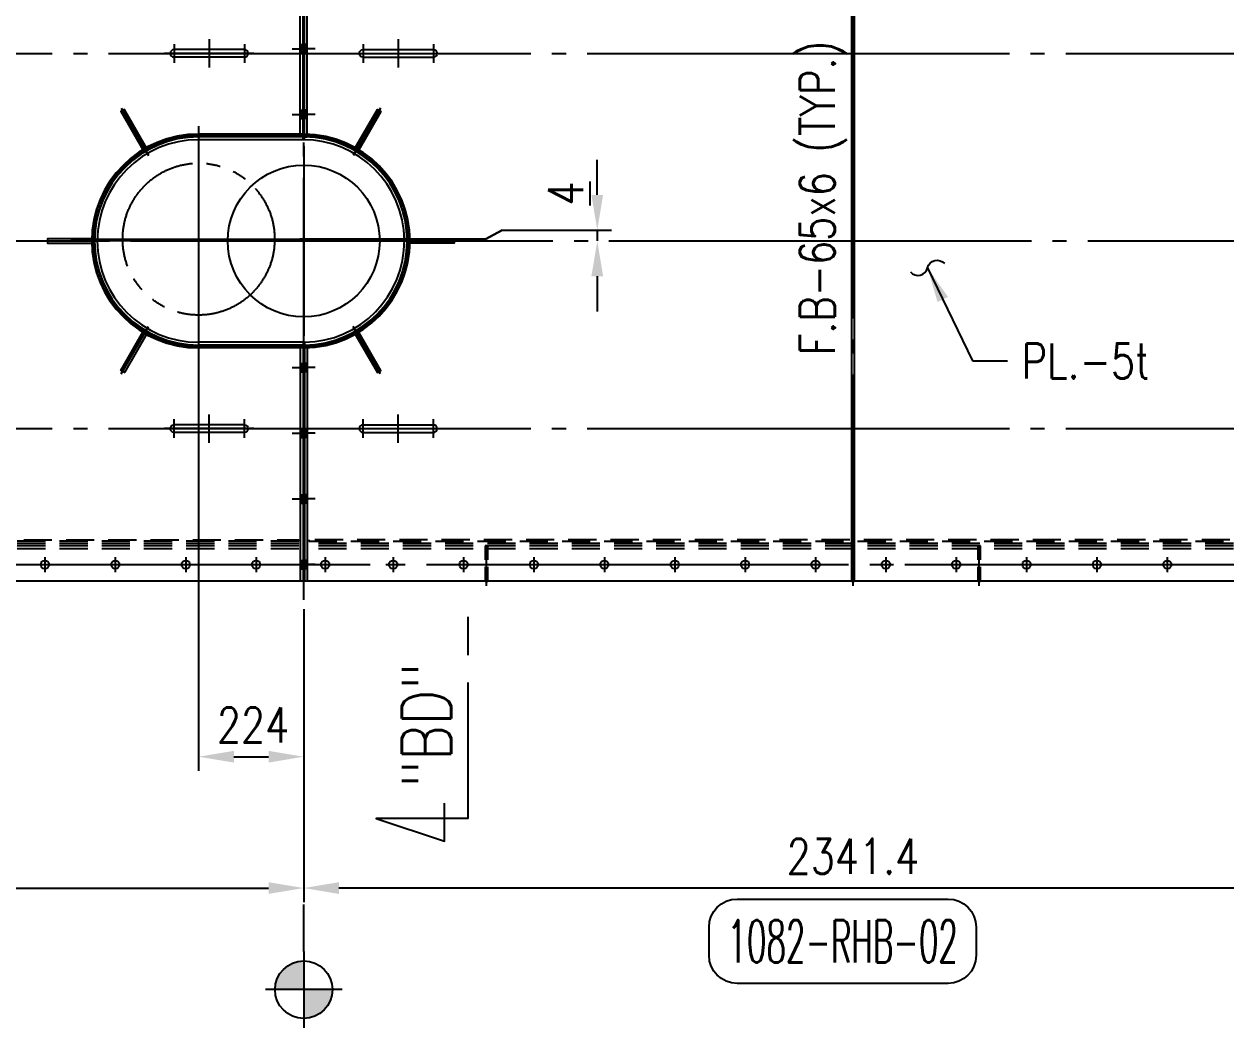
# Model space of a CAD drawing. Header units: millimetres. Extents: x 0 to 232280, y -26939 to 23794.
# Drawn here: x 7903 to 10465, y -8077 to -5937 of the extents above; entities that cross this region are included whole.
import ezdxf
from ezdxf.enums import TextEntityAlignment as Align

# ---------------------------------------------------------------- set-up
doc = ezdxf.new("R2010")
doc.units = ezdxf.units.MM
doc.header["$LTSCALE"] = 30
for name, pattern in [('JNK-CENTER', [34, 30, -1.5, 1, -1.5]), ('JNK-HIDDEN', [3, 2, -1]), ('JNK-PHANTOM', [15, 10, -1, 1, -1, 1, -1])]:
    doc.linetypes.add(name, pattern=pattern)
for name, color, linetype in [('CEN-R', 1, 'JNK-CENTER'), ('CON-C', 4, 'Continuous'), ('CON-G', 3, 'Continuous'), ('CON-W', 7, 'Continuous'), ('CON-Y', 2, 'Continuous'), ('conL-g', 3, 'Continuous'), ('Dim-W', 7, 'Continuous'), ('HID-Y', 2, 'JNK-HIDDEN'), ('MIS-B', 5, 'Continuous'), ('PHA-M', 6, 'JNK-PHANTOM'), ('RET PL', 2, 'Continuous'), ('STL-OBJT', 7, 'Continuous'), ('TXT-Y', 2, 'Continuous')]:
    doc.layers.add(name, color=color, linetype=linetype)
doc.styles.add('SIMPLEX', font='simplex.shx', dxfattribs={"width": 0.8})
doc.dimstyles.new('DIM30', dxfattribs={"dimscale": 30, "dimtxt": 2.5, "dimasz": 2.5, "dimexe": 1, "dimexo": 1, "dimgap": 1, "dimtad": 1, "dimdec": 0, "dimdsep": 46, "dimtxsty": 'SIMPLEX', "dimcen": 0, "dimclrd": 7, "dimclre": 7, "dimclrt": 2, "dimadec": 1, "dimazin": 2, "dimtfac": 1, "dimtdec": 0, "dimtix": 1, "dimtmove": 2, "dimatfit": 0, "dimfxl": 1, "dimtolj": 1, "dimtzin": 0, "dimarcsym": 0})

# ---------------------------------------------------------------- blocks, each defined once
blk = doc.blocks.new('A$C114C44F1')
at = {"layer": 'CEN-R'}
for p, q in [((-8.731149137020111e-11, 94.99999999999272), (8.731149137020111e-11, -95.00000000000728)), ((-20.00000000005821, 74.99999999999272), (19.99999999994179, 75.00000000002183)), ((-30, -2.182787284255028e-11), (30, 2.182787284255028e-11)), ((-19.99999999994179, -75.00000000000728), (20.00000000005821, -74.99999999997817))]:
    blk.add_line(p, q, dxfattribs=at)
at = {"layer": 'CON-G'}
for p, q in [((-8.000000000058208, 74.99999999999272), (-7.999999999941792, -75.00000000000728)), ((7.999999999941792, 75.00000000000728), (8.000000000058208, -74.99999999999272))]:
    blk.add_line(p, q, dxfattribs=at)
for centre, start, end in [((-5.820766091346741e-11, 74.99999999999272), 0, 180), ((5.820766091346741e-11, -75.00000000000728), 180, 0)]:
    blk.add_arc(centre, 8, start, end, dxfattribs=at)
blk = doc.blocks.new('DUCT-TAG')
at = {"layer": 'CON-G'}
blk.add_lwpolyline([(-9.490000000000007, -1), (-9.489999999999979, 1, -0.414213562373095), (-7.489999999999979, 3), (7.489999999999982, 3, -0.414213562373095), (9.489999999999982, 1), (9.489999999999982, -1, -0.414213562373095), (7.489999999999982, -3), (-7.490000000000007, -3, -0.4142135623730971)], format="xyb", close=True, dxfattribs=at)
at = {"layer": 'CON-G', "style": 'SIMPLEX', "width": 1.246304347826088}
blk.add_attdef('NAME', text='', height=3, dxfattribs=at).set_placement((-8.190000000000007, -1.5), (8.19000000000001, -1.5), align=Align.FIT)
at = {"layer": 'CON-Y', "style": 'SIMPLEX'}
blk.add_attdef('ELEVATION', text='', height=2, dxfattribs=at).set_placement((-1.243449787580175e-14, -6.02), align=Align.CENTER)
blk = doc.blocks.new('SECMARK2')
at = {"layer": 'CON-C'}
blk.add_line((0, 0), (-2.71666666666666, 0), dxfattribs=at)
blk.add_lwpolyline([(-4.666666666666639, 0), (-14.31666666666667, 0), (-14.31666666666667, 6.509999999999973), (-15.93333333333333, 1.643333333333345), (-13.2333333333333, 1.643333333333345)], dxfattribs=at)
at = {"layer": 'CON-C', "style": 'SIMPLEX', "width": 0.8}
blk.add_attdef('TAG', (-12.98, 1.180000000000057), '', height=3.5, dxfattribs=at)
blk = doc.blocks.new('A$C0E622BE6')
at = {"layer": 'CEN-R'}
blk.add_line((2.328306436538696e-10, 13.9743177308701), (-3.492459654808044e-10, -17.5342268741224), dxfattribs=at)
at = {"layer": 'HID-Y'}
for p, q in [((-8.999999999883585, -3.000000001222361), (-9.000000000116415, -8.999999999941792)), ((9, -3.000000001164153), (9, -9))]:
    blk.add_line(p, q, dxfattribs=at)
blk = doc.blocks.new('*D548')
at = {"layer": 'DEFPOINTS', "color": 0, "transparency": 16777216}
for p in [(8275.18762429231, -6486.499145034395), (8499.187624291786, -7154.550465666629), (8499.187624291786, -7499.120573752323)]:
    blk.add_point(p, dxfattribs=at)
at = {"layer": 'Dim-W', "color": 7, "lineweight": -2, "transparency": 16777216}
for p, q in [((8275.18762429231, -6516.499145034395), (8275.18762429231, -7529.120573752323)), ((8499.187624291786, -7184.550465666629), (8499.187624291786, -7529.120573752323)), ((8350.18762429231, -7499.120573752323), (8424.187624291786, -7499.120573752323))]:
    blk.add_line(p, q, dxfattribs=at)
at = {"layer": 'Dim-W', "color": 7, "transparency": 16777216}
for points in [[(8350.18762429231, -7486.620573752323), (8350.18762429231, -7511.620573752323), (8275.18762429231, -7499.120573752323)], [(8424.187624291786, -7486.620573752323), (8424.187624291786, -7511.620573752323), (8499.187624291786, -7499.120573752323)]]:
    blk.add_solid(points, dxfattribs=at)
at = {"layer": 'Dim-W', "color": 2, "transparency": 16777216, "insert": (8391.189387165326, -7431.620573752323), "char_height": 75, "attachment_point": 5, "style": 'SIMPLEX'}
blk.add_mtext('\\A1;224', dxfattribs=at)
blk = doc.blocks.new('A$C2FEE125F')
at = {"layer": 'CEN-R'}
for p, q in [((-16.02568226856238, 0), (16.02568226856238, 0)), ((0, 16.02568226856238), (0, -16.02568226856238))]:
    blk.add_line(p, q, dxfattribs=at)
at = {"layer": 'conL-g'}
blk.add_circle((0, 0), 9, dxfattribs=at)
blk = doc.blocks.new('A$C041A5C56')
at = {"layer": 'CEN-R'}
for p, q in [((0, 201.9499999988111), (0, -201.9499999988111)), ((-201.9499999988111, 0), (201.9499999988111, 0))]:
    blk.add_line(p, q, dxfattribs=at)
at = {"layer": 'CON-Y'}
blk.add_circle((0, 0), 161.9499999988111, dxfattribs=at)
blk = doc.blocks.new('A$C25D030D1')
at = {"layer": 'CEN-R'}
for p, q in [((-2.323370105821932e-15, 240.9107295981708), (-2.323370105821932e-15, -240.9107295981707)), ((-232.6463999986304, 3.080860289726765e-14), (232.6463999986304, 2.246655289475338e-15))]:
    blk.add_line(p, q, dxfattribs=at)
at = {"layer": 'PHA-M'}
blk.add_circle((0, 0), 161.9499999988111, dxfattribs=at)
blk = doc.blocks.new('*D550')
at = {"layer": 'DEFPOINTS', "color": 0, "transparency": 16777216}
for p in [(8921.823000256056, -6376.211745194596), (9119.661205414925, -6399.550468372418), (9124.86128014234, -6399.550468372418)]:
    blk.add_point(p, dxfattribs=at)
at = {"layer": 'Dim-W', "color": 7, "lineweight": -2, "transparency": 16777216}
for p, q in [((9124.86128014234, -6301.211745194596), (9124.86128014234, -6226.211745194596)), ((8951.823000256056, -6376.211745194596), (9154.86128014234, -6376.211745194596)), ((9124.86128014234, -6376.211745194596), (9124.86128014234, -6399.550468372418)), ((9149.661205414925, -6399.550468372418), (9154.86128014234, -6399.550468372418)), ((9124.86128014234, -6474.550468372418), (9124.86128014234, -6549.550468372418))]:
    blk.add_line(p, q, dxfattribs=at)
at = {"layer": 'Dim-W', "color": 7, "transparency": 16777216}
for points in [[(9112.36128014234, -6301.211745194596), (9137.36128014234, -6301.211745194596), (9124.86128014234, -6376.211745194596)], [(9112.36128014234, -6474.550468372418), (9137.36128014234, -6474.550468372418), (9124.86128014234, -6399.550468372418)]]:
    blk.add_solid(points, dxfattribs=at)
at = {"layer": 'Dim-W', "color": 2, "transparency": 16777216, "insert": (9057.36128014234, -6298.130642214644), "char_height": 75, "attachment_point": 5, "rotation": 90, "style": 'SIMPLEX'}
blk.add_mtext('\\A1;\\L4', dxfattribs=at)
blk = doc.blocks.new('FS-MARK')
h = blk.add_hatch(color=256)
edge = h.paths.add_edge_path()
edge.add_arc((0, 0), 1.75, 90, 180)
edge.add_line((-1.75, 0), (0, 0))
edge.add_line((0, 0), (0, 1.75))
h = blk.add_hatch(color=256)
edge = h.paths.add_edge_path()
edge.add_line((0, 0), (0, -1.75))
edge.add_arc((0, 0), 1.75, 270, 360)
edge.add_line((1.75, 0), (0, 0))
for p, q in [((0, 2.333333333333333), (0, -2.333333333333333)), ((2.333333333333333, 0), (-2.333333333333333, 0))]:
    blk.add_line(p, q)
blk.add_circle((0, 0), 1.75)
at = {"layer": 'CON-Y', "style": 'SIMPLEX', "width": 0.8}
blk.add_attdef('F.S.', (3.194782608695653, 0.9982608695652175), '', height=2.5, dxfattribs=at)
blk = doc.blocks.new('*D722')
at = {"layer": 'DEFPOINTS', "color": 0, "transparency": 16777216}
for p in [(6742.587614767435, -7164.550465664894), (8499.187624291786, -7204.550465666947), (8499.187624291786, -7779.120573623088)]:
    blk.add_point(p, dxfattribs=at)
at = {"layer": 'Dim-W', "color": 7, "lineweight": -2, "transparency": 16777216}
for p, q in [((6742.587614767435, -7194.550465664894), (6742.587614767435, -7741.620573621025)), ((8499.187624291786, -7234.550465666947), (8499.187624291786, -7809.120573623088)), ((6817.587614767435, -7779.120573623088), (8424.187624291786, -7779.120573623088))]:
    blk.add_line(p, q, dxfattribs=at)
at = {"layer": 'Dim-W', "color": 7, "transparency": 16777216}
for points in [[(6817.587614767435, -7766.620573623088), (6817.587614767435, -7791.620573623088), (6742.587614767435, -7779.120573623088)], [(8424.187624291786, -7766.620573623088), (8424.187624291786, -7791.620573623088), (8499.187624291786, -7779.120573623088)]]:
    blk.add_solid(points, dxfattribs=at)
at = {"layer": 'Dim-W', "color": 2, "transparency": 16777216, "insert": (7620.887619529611, -7711.620573623088), "char_height": 75, "attachment_point": 5, "style": 'SIMPLEX'}
blk.add_mtext('\\A1;1756.6', dxfattribs=at)
blk = doc.blocks.new('*D620')
at = {"layer": 'DEFPOINTS', "color": 0, "transparency": 16777216}
for p in [(10840.5876147672, -7164.550462882959), (8499.18762429339, -7204.550465666392), (8499.18762429339, -7779.120573622686)]:
    blk.add_point(p, dxfattribs=at)
at = {"layer": 'Dim-W', "color": 7, "lineweight": -2, "transparency": 16777216}
for p, q in [((10840.5876147672, -7194.550462882959), (10840.5876147672, -7809.120573622686)), ((8499.18762429339, -7234.550465666392), (8499.18762429339, -7809.120573622686)), ((10765.5876147672, -7779.120573622686), (8574.18762429339, -7779.120573622686))]:
    blk.add_line(p, q, dxfattribs=at)
at = {"layer": 'Dim-W', "color": 7, "transparency": 16777216}
for points in [[(8574.18762429339, -7766.620573622686), (8574.18762429339, -7791.620573622686), (8499.18762429339, -7779.120573622686)], [(10765.5876147672, -7766.620573622686), (10765.5876147672, -7791.620573622686), (10840.5876147672, -7779.120573622686)]]:
    blk.add_solid(points, dxfattribs=at)
at = {"layer": 'Dim-W', "color": 2, "transparency": 16777216, "insert": (9669.887619530296, -7711.620573622686), "char_height": 75, "attachment_point": 5, "style": 'SIMPLEX'}
blk.add_mtext('\\A1;2341.4', dxfattribs=at)

msp = doc.modelspace()

# ---------------------------------------------------------------- linework, layer by layer
at = {"layer": 'CEN-R'}
for p, q in [((8499.187624291786, -7164.550465666947), (8499.187624291699, -5634.550471078888)), ((8499.187624291786, -7164.550465664721), (8499.187624291699, -5634.550471076793)), ((8499.18762429087, -7164.550465664675), (8499.187624290782, -5634.550471076616)), ((9669.88761953452, -5664.550472353105), (9669.887619534433, -7134.55046558806)), ((7063.209636457774, -5999.550464434535), (14647.70187968817, -5999.550464434535)), ((8110.077734367387, -6116.472081776121), (8168.075650831717, -6216.927419825481)), ((8662.797514216993, -6116.472081776121), (8604.799597752663, -6216.927419825481)), ((8497.687624291764, -6174.55032754113), (8275.18762429231, -6174.550327541132)), ((6090.250204362852, -6399.550468370697), (15930.46056407333, -6399.550468370788)), ((7948.029937436848, -6399.550468369007), (8060.02070171501, -6399.550468369967)), ((7949.529937437852, -6399.550468369007), (8061.520701716014, -6399.550468369967)), ((8859.969018630612, -6399.550468370147), (8002.753094114374, -6399.550468369864)), ((8823.345311146528, -6399.550468369007), (8711.354546868366, -6399.550468369967)), ((8824.845311147532, -6399.550468369007), (8712.85454686937, -6399.550468369967)), ((8110.077734366729, -6682.628854964927), (8168.075650831059, -6582.173516915567)), ((8662.797514217651, -6682.628854964927), (8604.799597753321, -6582.173516915567)), ((8497.687624292073, -6624.550609200305), (8275.18762429231, -6624.550609200302)), ((7063.209636457774, -6799.550472306859), (14647.70187968817, -6799.550472306859)), ((8888.637605241776, -7134.550464543048), (8888.637605241776, -7049.550464543048)), ((9938.637605241776, -7134.55046454303), (9938.637605241776, -7049.55046454303)), ((6720.613297035401, -7089.550468370968), (14960.56193249927, -7089.550471077031))]:
    msp.add_line(p, q, dxfattribs=at)
for centre, start, end in [((8275.18762429231, -6399.550468370717), 90, 270), ((8497.68762429207, -6399.550468370717), 270.7673771315455, 89.23262286845457)]:
    msp.add_arc(centre, 225.0000000010828, start, end, dxfattribs=at)
at = {"layer": 'CON-G'}
for p, q in [((8491.687624291757, -6177.550132484645), (8491.687624292572, -5674.550473782461)), ((8497.687624291753, -6183.550468369634), (8497.687624292572, -5674.550473782461)), ((8500.68762429171, -6183.550468369634), (8500.68762429087, -5674.550473782461)), ((8506.687624291706, -6177.550132484645), (8506.68762429087, -5674.550473782461)), ((8497.687624291764, -6171.55032754113), (8275.18762429231, -6171.550327541132)), ((8497.687624291764, -6177.55032754113), (8275.18762429231, -6177.550327541132)), ((8499.187624291731, -6183.550468369634), (8275.18762429231, -6183.550468369634)), ((8500.687624290778, -6177.550132484646), (8506.68762429079, -6177.550132484645)), ((8497.687624291855, -6615.550468371799), (8275.18762429231, -6615.550468371799)), ((8497.687624292073, -6621.550609200305), (8275.18762429231, -6621.550609200302)), ((8497.687624292073, -6627.550609200305), (8275.18762429231, -6627.550609200302)), ((8491.687624291855, -6621.550609200305), (8491.687624305818, -7124.550463033123)), ((8497.687624291855, -6615.550468371799), (8497.687624305818, -7124.550463033123)), ((8500.687624291797, -6615.529634033701), (8500.687624304115, -7124.550463033123)), ((8500.687624291942, -6621.530197176033), (8506.687624291793, -6621.530197176033)), ((8506.687624291793, -6621.530197176033), (8506.687624304115, -7124.550463033123)), ((8497.687624307546, -7124.550463114498), (6742.587614783195, -7124.550465664894)), ((8497.687624292623, -7124.55046303165), (8500.687624291706, -7124.550463112455)), ((10840.58761476721, -7124.550462882959), (8500.68762429314, -7124.550463033562))]:
    msp.add_line(p, q, dxfattribs=at)
for points in [[(9666.887619534433, -7124.55046558806), (9672.887619534433, -7124.55046558806), (9672.88761953452, -5674.550472353105), (9666.88761953452, -5674.550472353105)], [(8166.831226438655, -6205.77201355049), (8116.831226438593, -6119.169473172065), (8109.036997804538, -6123.669473172065), (8159.036997804575, -6210.27201355049)], [(8606.044022145725, -6205.77201355049), (8656.044022145787, -6119.169473172065), (8663.838250779841, -6123.669473172065), (8613.838250779805, -6210.27201355049)], [(8053.187624291226, -6395.050468369007), (7953.187624291226, -6395.050468369065), (7953.187624291226, -6404.050468369065), (8053.187624291226, -6404.050468369007)], [(8719.687624293154, -6395.050468369023), (8819.687624293154, -6395.050468369081), (8819.687624293154, -6404.050468369081), (8719.687624293154, -6404.050468369023)], [(8166.831226437997, -6593.328923190558), (8116.831226437935, -6679.931463568983), (8109.03699780388, -6675.431463568983), (8159.036997803916, -6588.828923190558)], [(8606.044022146383, -6593.328923190558), (8656.044022146445, -6679.931463568983), (8663.8382507805, -6675.431463568983), (8613.838250780464, -6588.828923190558)]]:
    msp.add_lwpolyline(points, close=True, dxfattribs=at)
for centre, radius, start, end in [((8275.18762429231, -6399.550468370717), 228.0000000010828, 90, 270), ((8497.68762429207, -6399.550468370717), 228.0000000010828, 270.7673771315455, 89.23262286845457), ((8275.18762429231, -6399.550468370717), 222.0000000010828, 90, 270), ((8275.18762429231, -6399.550468370717), 216.0000000010828, 90, 270), ((8497.68762429207, -6399.550468370717), 216.0000000010828, 270.7958003018829, 90), ((8497.68762429207, -6399.550468370717), 222.0000000010828, 270.7673771315455, 89.23262286845457)]:
    msp.add_arc(centre, radius, start, end, dxfattribs=at)
at = {"layer": 'CON-W'}
msp.add_line((9924.528135888886, -6655.322365562835), (9999.528135888886, -6655.322365562835), dxfattribs=at)
for points in [[(9792.230307602553, -6465.563121285824, 0.6096663200033932), (9828.670062566784, -6456.709068081251, -0.6096663200045628), (9865.109817530927, -6447.855014876779)], [(9792.230307601636, -6465.563121285824, 0.6096663200033932), (9828.670062565867, -6456.709068081251, -0.6096663200045628), (9865.10981753001, -6447.855014876779)]]:
    msp.add_lwpolyline(points, format="xyb", dxfattribs=at)
at = {"layer": 'Dim-W'}
for p, q in [((8886.790906191189, -6395.550468369953), (8490.933643889464, -6395.550468369953)), ((8499.187624292048, -7914.120573623079), (8499.187624292048, -7814.120573623079)), ((8499.187624292703, -7914.120573623066), (8499.187624292703, -7814.120573623066))]:
    msp.add_line(p, q, dxfattribs=at)
msp.add_lwpolyline([(8921.823000256056, -6376.211745194596), (8886.790906191189, -6395.550468369953), (8921.823000256056, -6376.211745194596), (9008.453624440906, -6376.211745194596)], dxfattribs=at)
for points in [[(8491.687623374484, -5980.550467784129), (8491.687624152357, -5998.550465077938), (8506.687624152997, -5980.550465078055), (8506.687624428989, -5998.550465077938)], [(8491.687623371054, -6120.550465078055), (8491.687624148926, -6138.550462371864), (8506.687624149567, -6120.550462371981), (8506.687624425558, -6138.550462371864)], [(8491.687623371054, -6678.550471663406), (8491.687624148926, -6660.550474369596), (8506.687624149567, -6678.55047436948), (8506.687624425558, -6660.550474369596)], [(8491.687623374484, -6818.550468957332), (8491.687624152357, -6800.550471663522), (8506.687624152997, -6818.550471663406), (8506.687624428989, -6800.550471663522)], [(8491.687623377915, -6958.550471663406), (8491.687624155787, -6940.550474369596), (8506.687624156428, -6958.55047436948), (8506.68762443242, -6940.550474369596)], [(8491.687623276204, -7098.550469065007), (8491.687624054077, -7080.550471771197), (8506.687624054717, -7098.550471771081), (8506.687624330712, -7080.550471771197)], [(8491.687622458423, -7098.550467354635), (8491.687623236296, -7080.550470060825), (8506.687623236936, -7098.550470060709), (8506.687623512931, -7080.550470060825)]]:
    msp.add_solid(points, dxfattribs=at)
at = {"layer": 'HID-Y'}
for p, q in [((8488.687624291786, -7044.550468526559), (6777.587614767435, -7044.550468370968)), ((10840.58761476721, -7044.550467876095), (8509.687624291771, -7044.550468526559)), ((8488.6876242918, -7049.550468526544), (6742.587614767435, -7049.550468370968)), ((8488.6876242918, -7055.55046582047), (6742.587614767435, -7055.550465664894)), ((10840.58761476721, -7049.550467876141), (8509.687624291771, -7049.550468526544)), ((10840.58761476721, -7055.550459876451), (8509.687624291771, -7055.55046582047))]:
    msp.add_line(p, q, dxfattribs=at)
at = {"layer": 'HID-Y', "ltscale": 0.5}
for points in [[(8885.637605241776, -7124.550464543048), (8891.637605241776, -7124.550464543048), (8891.637605241776, -7049.550464543048), (8885.637605241776, -7049.550464543048)], [(9935.637605241776, -7124.55046454303), (9941.637605241776, -7124.55046454303), (9941.637605241776, -7049.55046454303), (9935.637605241776, -7049.55046454303)]]:
    msp.add_lwpolyline(points, close=True, dxfattribs=at)
at = {"layer": 'RET PL', "color": 6, "linetype": 'JNK-HIDDEN'}
for points in [[(8488.687624291771, -7039.550465519314), (6822.58761476721, -7039.550465517252), (6822.58761476721, -7036.550465517252), (8488.6876242918, -7036.550465519314)], [(8509.687624291633, -7039.550465519314), (10833.08761476728, -7039.550465517443), (10833.08761476728, -7036.550465517443), (8509.687624291604, -7036.550465519314)]]:
    msp.add_lwpolyline(points, close=True, dxfattribs=at)

# ---------------------------------------------------------------- block references
at = {"layer": 'CON-G'}
for p, rotation in [((8297.687624291782, -5999.550468370415), 270), ((8700.687624291615, -6799.550468374398), 90)]:
    msp.add_blockref('A$C114C44F1', p, dxfattribs=dict(at, rotation=rotation))
at = {"layer": 'CON-G', "xscale": -1}
for p, rotation in [((8700.687624291615, -5999.550468370415), 90), ((8297.687624291782, -6799.550468374398), 270)]:
    msp.add_blockref('A$C114C44F1', p, dxfattribs=dict(at, rotation=rotation))
at = {"layer": 'CON-G'}
for p in [(7947.587614767173, -7089.550469702663), (8097.587614767173, -7089.55046948434), (8247.587614767173, -7089.550469266018), (8397.587614767173, -7089.550468934647), (8544.887619529454, -7089.550474309741), (8689.887619529454, -7089.5504743081), (8839.887619529454, -7089.550474089776), (8989.887619529454, -7089.550473871454), (9139.887619529454, -7089.550473653131), (9289.887619529454, -7089.550473434809), (9439.887619529454, -7089.550473216486), (9589.887619529454, -7089.550472998162), (9739.887619529454, -7089.55047277984), (9889.887619529454, -7089.550472561517), (10039.88761952945, -7089.550473681114), (10189.88761952945, -7089.550473462792), (10339.88761952945, -7089.550473244468)]:
    msp.add_blockref('A$C2FEE125F', p, dxfattribs=at)
at = {"layer": 'CON-W'}
ref = msp.add_blockref('SECMARK2', (8848.67621253975, -7201.149363781018), dxfattribs=dict(at, xscale=30, yscale=30, zscale=30, rotation=90))
ref.add_attrib('TAG', '"BD"', (8813.276212539742, -7564.928838167956), dxfattribs={"layer": 'CON-C', "height": 105, "rotation": 90, "style": 'SIMPLEX', "width": 0.8000000000000002})
ref = msp.add_blockref('DUCT-TAG', (9647.786483088143, -7892.581260394232), dxfattribs=dict(at, xscale=30, yscale=30, zscale=30))
ref.add_attrib('NAME', '1082-RHB-02', dxfattribs={"layer": 'CON-G', "height": 90, "style": 'SIMPLEX', "width": 0.5073451327433697}).set_placement((9402.086483088147, -7937.581260394232), (9893.486483088154, -7937.581260394232), align=Align.FIT)
at = {"layer": 'Dim-W', "xscale": 35, "yscale": 35, "zscale": 35}
msp.add_blockref('FS-MARK', (8499.18762429231, -7995.787240289765), dxfattribs=at)
at = {"layer": 'MIS-B'}
for name, p in [('A$C25D030D1', (8275.18762429231, -6395.550468369953)), ('A$C041A5C56', (8499.187624290691, -6399.550468370722))]:
    msp.add_blockref(name, p, dxfattribs=at)
at = {"layer": 'STL-OBJT', "xscale": -1}
for p, rotation in [((8488.687622595331, -5989.550470490087), 90), ((8488.687623373262, -5989.550467784013), 90), ((8488.6876225919, -6129.550467784013), 90), ((8488.687623369831, -6129.550465077938), 90), ((8509.687622594927, -6669.550468957448), 270), ((8509.687623372858, -6669.550471663522), 270), ((8509.687622598358, -6809.550466251374), 270), ((8509.687623376289, -6809.550468957448), 270), ((8509.687622601788, -6949.550468957448), 270), ((8509.68762337972, -6949.550471663522), 270), ((8488.687623233938, -7089.550470060985), 90), ((8488.687624011869, -7089.550467354911), 90), ((8509.687622500078, -7089.550466359049), 270), ((8509.687623278009, -7089.550469065123), 270)]:
    msp.add_blockref('A$C0E622BE6', p, dxfattribs=dict(at, rotation=rotation))
at = {"layer": 'STL-OBJT'}
for p, rotation in [((8509.687622598358, -5989.550470490087), 270), ((8509.687623376289, -5989.550467784013), 270), ((8509.687622594927, -6129.550467784013), 270), ((8509.687623372858, -6129.550465077938), 270), ((8488.6876225919, -6669.550468957448), 90), ((8488.687623369831, -6669.550471663522), 90), ((8488.687622595331, -6809.550466251374), 90), ((8488.687623373262, -6809.550468957448), 90), ((8488.687622598762, -6949.550468957448), 90), ((8488.687623376692, -6949.550471663522), 90), ((8488.687622497051, -7089.550466359049), 90), ((8488.687623274982, -7089.550469065123), 90), ((8509.687623236965, -7089.550470060985), 270), ((8509.687624014896, -7089.550467354911), 270)]:
    msp.add_blockref('A$C0E622BE6', p, dxfattribs=dict(at, rotation=rotation))

# ---------------------------------------------------------------- texts
at = {"layer": 'TXT-Y', "color": 2, "style": 'SIMPLEX', "width": 0.8}
msp.add_text('F.B-65x6 (TYP.)', height=75, rotation=90, dxfattribs=at).set_placement((9631.447103974311, -6643.506208653491))
at = {"layer": 'TXT-Y', "style": 'SIMPLEX', "width": 0.8}
msp.add_text('PL.-5t', height=75, dxfattribs=at).set_placement((10029.52813588889, -6692.822365562835))

# ---------------------------------------------------------------- dimensions: what is measured, and where the dimension line sits
at = {"layer": 'Dim-W'}
dim = msp.add_linear_dim(base=(9124.86128014234, -6399.550468372418), p1=(8921.823000256056, -6376.211745194596), p2=(9119.661205414925, -6399.550468372418), angle=90, text='%%U4', dimstyle='DIM30', dxfattribs=at)
dim.commit()
dim.dimension.update_dxf_attribs({"geometry": '*D550', "text_midpoint": (9057.36128014234, -6298.130642214644), "dimtype": 160})
dim = msp.add_linear_dim(base=(8499.187624291786, -7499.120573752323), p1=(8275.18762429231, -6486.499145034395), p2=(8499.187624291786, -7154.550465666629), dimstyle='DIM30', dxfattribs=at)
dim.commit()
dim.dimension.update_dxf_attribs({"geometry": '*D548', "text_midpoint": (8391.189387165326, -7431.620573752323), "dimtype": 160})
dim = msp.add_linear_dim(base=(8499.187624291786, -7779.120573623088), p1=(6742.587614767435, -7164.550465664894), p2=(8499.187624291786, -7204.550465666947), dimstyle='DIM30', override={"dimdec": 1}, dxfattribs=at)
dim.commit()
dim.dimension.update_dxf_attribs({"geometry": '*D722', "text_midpoint": (7620.887619529611, -7711.620573623088)})
dim = msp.add_linear_dim(base=(8499.18762429339, -7779.120573622686), p1=(10840.5876147672, -7164.550462882959), p2=(8499.18762429339, -7204.550465666392), angle=180, dimstyle='DIM30', override={"dimdec": 1}, dxfattribs=at)
dim.commit()
dim.dimension.update_dxf_attribs({"geometry": '*D620', "text_midpoint": (9669.887619530296, -7711.620573622686)})

# ---------------------------------------------------------------- leaders
at = {"layer": 'CON-W'}
msp.add_leader([(9828.670062566784, -6456.709068081251), (9924.528135888886, -6655.322365562835)], dimstyle='DIM30', dxfattribs=at)

doc.saveas('drawing.dxf')
